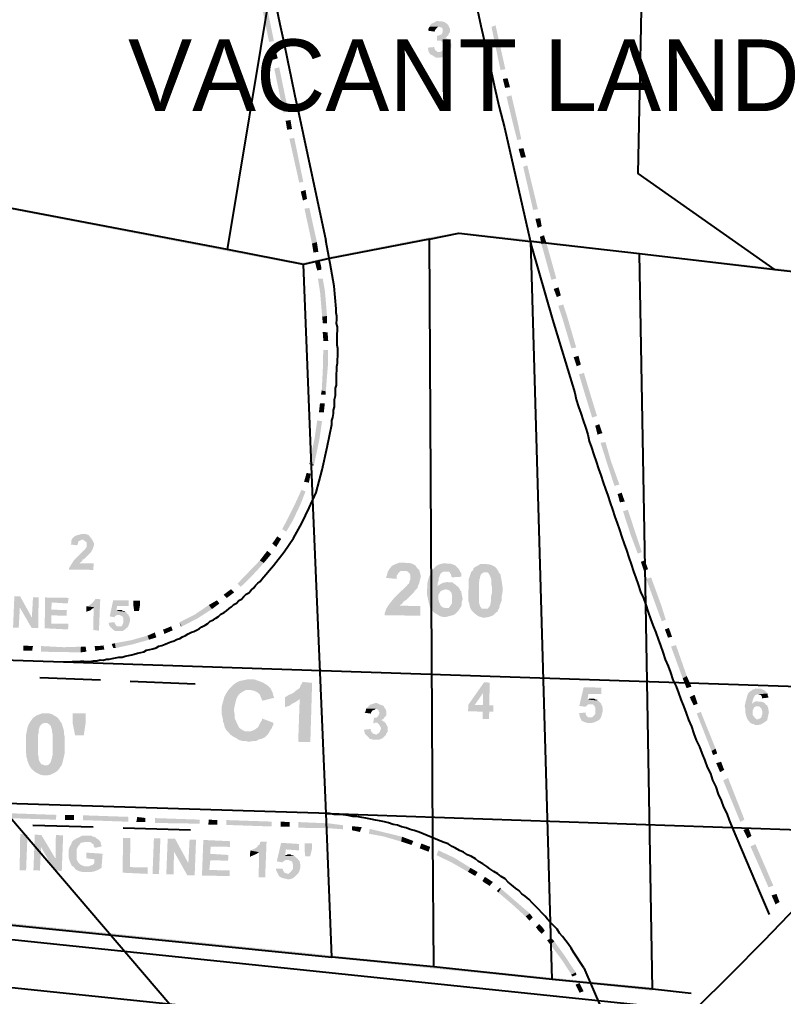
# Model space of a CAD drawing. Header units: metres. Extents: x 297 to 3998, y 336 to 1712.
# Drawn here: x 3577.2 to 3673, y 653.1 to 775.7 of the extents above; entities that cross this region are included whole.
import ezdxf

# ---------------------------------------------------------------- set-up
doc = ezdxf.new("R2010")
doc.units = ezdxf.units.M
doc.header["$MEASUREMENT"] = 0
doc.styles.get("Standard").update_dxf_attribs({"font": 'CENSCBK.TTF'})

msp = doc.modelspace()

# ---------------------------------------------------------------- hatches: boundary and pattern name
at = {"linetype": 'Continuous'}
for color, points in [(0, [(3607.358, 778.436), (3607.97, 778.527), (3608.489, 772.924)]), (0, [(3607.97, 778.527), (3608.489, 772.924), (3609.101, 773.015)]), (0, [(3629.895, 775.524), (3629.793, 775.526), (3629.488, 775.531), (3629.179, 775.333), (3628.872, 775.236), (3628.664, 774.934), (3628.662, 774.832), (3629.883, 774.813), (3630.186, 774.706), (3630.285, 774.501), (3630.281, 774.297), (3630.28, 774.196), (3630.173, 773.892), (3629.866, 773.795), (3629.763, 773.695), (3629.56, 773.699), (3629.55, 773.089), (3629.651, 773.087), (3629.753, 773.085), (3629.855, 773.084), (3631.077, 773.165), (3630.975, 773.167), (3630.775, 773.374), (3630.673, 773.375), (3630.572, 773.377), (3630.675, 773.477), (3630.778, 773.577), (3630.985, 773.777), (3631.092, 774.081), (3631.193, 774.079), (3631.195, 774.181), (3631.202, 774.588), (3631.003, 774.896), (3631.005, 774.998), (3630.905, 775.101), (3630.805, 775.204), (3630.503, 775.413), (3630.098, 775.521), (3629.996, 775.523)]), (0, [(3636.394, 774.808), (3636.905, 775.003), (3637.526, 769.398)]), (0, [(3636.905, 775.003), (3637.526, 769.398), (3638.138, 769.49)]), (0, [(3628.662, 774.832), (3628.559, 774.732), (3628.454, 774.531), (3628.451, 774.327), (3629.263, 774.212), (3629.264, 774.314), (3629.473, 774.616), (3629.679, 774.816), (3629.781, 774.814)]), (0, [(3631.077, 773.165), (3629.855, 773.084), (3630.058, 773.08), (3630.358, 772.77), (3630.453, 772.362), (3630.345, 771.957), (3630.138, 771.756), (3629.933, 771.658), (3629.831, 771.66), (3631.05, 771.538), (3631.154, 771.638), (3631.26, 771.942), (3631.369, 772.347), (3631.374, 772.652), (3631.175, 772.96), (3631.075, 773.064)]), (0, [(3608.674, 771.802), (3609.286, 771.893), (3608.961, 770.678)]), (0, [(3609.286, 771.893), (3608.961, 770.678), (3609.574, 770.871)]), (0, [(3629.231, 772.28), (3628.314, 772.193), (3628.416, 772.191), (3628.509, 771.681), (3628.708, 771.373), (3629.111, 771.163), (3629.413, 770.954), (3629.921, 770.946), (3630.33, 771.041), (3630.637, 771.138), (3631.049, 771.436), (3631.05, 771.538), (3629.831, 771.66), (3629.73, 771.661), (3629.628, 771.663), (3629.528, 771.766), (3629.428, 771.87), (3629.326, 771.871), (3629.328, 771.973), (3629.228, 772.077), (3629.229, 772.178)]), (0, [(3609.146, 769.556), (3609.759, 769.749), (3610.277, 764.044)]), (0, [(3609.759, 769.749), (3610.277, 764.044), (3610.89, 764.237)]), (0, [(3637.813, 768.274), (3638.425, 768.366), (3638.1, 767.15)]), (0, [(3638.425, 768.366), (3638.1, 767.15), (3638.712, 767.242)]), (0, [(3638.285, 766.028), (3638.898, 766.222), (3639.142, 762.454)]), (0, [(3638.898, 766.222), (3639.142, 762.454), (3639.754, 762.545)]), (0, [(3610.565, 763.022), (3611.177, 763.114), (3610.75, 761.9)]), (0, [(3611.177, 763.114), (3610.75, 761.9), (3611.362, 761.992)]), (0, [(3639.142, 762.454), (3639.754, 762.545), (3639.621, 760.615)]), (0, [(3639.754, 762.545), (3639.621, 760.615), (3640.131, 760.708)]), (0, [(3611.037, 760.776), (3611.649, 760.868), (3612.27, 755.263)]), (0, [(3611.649, 760.868), (3612.27, 755.263), (3612.78, 755.356)]), (0, [(3639.806, 759.493), (3640.418, 759.584), (3640.093, 758.369)]), (0, [(3640.418, 759.584), (3640.093, 758.369), (3640.705, 758.461)]), (0, [(3640.38, 757.245), (3640.891, 757.44), (3641.614, 751.833)]), (0, [(3640.891, 757.44), (3641.614, 751.833), (3642.226, 751.925)]), (0, [(3563.429, 754.636), (3563.424, 754.331), (3603.284, 746.966)]), (0, [(3563.424, 754.331), (3603.284, 746.966), (3603.279, 746.661)]), (0, [(3612.455, 754.141), (3613.068, 754.334), (3612.742, 753.017)]), (0, [(3613.068, 754.334), (3612.742, 753.017), (3613.253, 753.212)]), (0, [(3612.928, 751.997), (3613.54, 752.088), (3613.874, 747.607)]), (0, [(3613.54, 752.088), (3613.874, 747.607), (3614.488, 747.8)]), (0, [(3641.9, 750.71), (3642.512, 750.801), (3642.187, 749.586)]), (0, [(3642.512, 750.801), (3642.187, 749.586), (3642.699, 749.781)]), (0, [(3616.085, 745.943), (3616.08, 745.638), (3628.638, 748.383)]), (0, [(3616.08, 745.638), (3628.638, 748.383), (3628.734, 748.076)]), (0, [(3628.638, 748.383), (3628.734, 748.076), (3632.31, 749.035)]), (0, [(3628.734, 748.076), (3632.31, 749.035), (3632.307, 748.832)]), (0, [(3632.31, 749.035), (3632.307, 748.832), (3641.349, 748.074)]), (0, [(3632.307, 748.832), (3641.349, 748.074), (3641.344, 747.769)]), (30, [(3632.309, 748.933), (3640.127, 747.992), (3641.245, 747.974)]), (0, [(3641.349, 748.074), (3641.344, 747.769), (3654.954, 746.427)]), (0, [(3642.474, 748.462), (3642.986, 748.657), (3642.663, 747.544)]), (0, [(3642.986, 748.657), (3642.663, 747.544), (3643.276, 747.737)]), (0, [(3603.284, 746.966), (3603.279, 746.661), (3612.817, 745.182)]), (0, [(3614.488, 747.8), (3613.874, 747.607), (3614.671, 746.576)]), (0, [(3613.874, 747.607), (3614.671, 746.576), (3614.059, 746.485)]), (30, [(3640.127, 747.992), (3641.245, 747.974), (3641.345, 747.87)]), (0, [(3641.344, 747.769), (3654.954, 746.427), (3654.95, 746.224)]), (0, [(3642.663, 747.544), (3643.276, 747.737), (3643.912, 743.047)]), (0, [(3643.276, 747.737), (3643.912, 743.047), (3644.525, 743.241)]), (0, [(3603.279, 746.661), (3612.817, 745.182), (3612.71, 744.879)]), (0, [(3612.715, 745.184), (3612.812, 744.877), (3616.085, 745.943)]), (0, [(3612.812, 744.877), (3616.085, 745.943), (3616.08, 745.638)]), (0, [(3654.954, 746.427), (3654.95, 746.224), (3672.013, 744.521)]), (0, [(3654.95, 746.224), (3672.013, 744.521), (3671.907, 744.218)]), (0, [(3614.856, 745.454), (3614.244, 745.363), (3615.046, 744.637)]), (0, [(3614.244, 745.363), (3615.046, 744.637), (3614.434, 744.546)]), (0, [(3615.046, 744.637), (3614.434, 744.546), (3615.041, 744.332)]), (0, [(3614.434, 744.546), (3615.041, 744.332), (3614.531, 744.239)]), (0, [(3672.013, 744.521), (3671.907, 744.218), (3683.793, 743.21)]), (0, [(3615.226, 743.21), (3614.616, 743.22), (3615.505, 741.578)]), (0, [(3614.616, 743.22), (3615.505, 741.578), (3614.893, 741.486)]), (0, [(3671.907, 744.218), (3683.793, 743.21), (3683.788, 742.905)]), (0, [(3644.199, 741.923), (3644.812, 742.117), (3644.589, 740.9)]), (0, [(3644.812, 742.117), (3644.589, 740.9), (3645.101, 741.095)]), (0, [(3615.505, 741.578), (3614.893, 741.486), (3615.76, 738.522)]), (0, [(3614.893, 741.486), (3615.76, 738.522), (3615.148, 738.43)]), (0, [(3644.774, 739.778), (3645.387, 739.971), (3645.259, 738.345)]), (0, [(3645.387, 739.971), (3645.259, 738.345), (3645.873, 738.539)]), (0, [(3615.76, 738.522), (3615.148, 738.43), (3615.745, 737.607)]), (0, [(3615.148, 738.43), (3615.745, 737.607), (3615.237, 737.615)]), (0, [(3645.259, 738.345), (3645.873, 738.539), (3646.417, 734.461)]), (0, [(3645.873, 738.539), (3646.417, 734.461), (3647.028, 734.553)]), (0, [(3615.829, 736.486), (3615.219, 736.496), (3615.912, 735.366)]), (0, [(3615.219, 736.496), (3615.912, 735.366), (3615.302, 735.376)]), (0, [(3615.284, 734.257), (3615.861, 732.213), (3615.251, 732.223)]), (0, [(3615.894, 734.247), (3615.284, 734.257), (3615.861, 732.213)]), (0, [(3646.703, 733.337), (3647.317, 733.531), (3647.092, 732.212)]), (0, [(3647.317, 733.531), (3647.092, 732.212), (3647.604, 732.407)]), (0, [(3615.251, 732.223), (3615.606, 729.063), (3615.099, 729.173)]), (0, [(3615.861, 732.213), (3615.251, 732.223), (3615.606, 729.063)]), (0, [(3647.38, 731.19), (3647.994, 731.383), (3647.959, 729.247)]), (0, [(3647.994, 731.383), (3647.959, 729.247), (3648.573, 729.441)]), (0, [(3615.099, 729.173), (3615.599, 728.657), (3614.989, 728.667)]), (0, [(3615.606, 729.063), (3615.099, 729.173), (3615.599, 728.657)]), (0, [(3647.959, 729.247), (3648.573, 729.441), (3649.021, 725.771)]), (0, [(3648.573, 729.441), (3649.021, 725.771), (3649.635, 725.965)]), (0, [(3614.869, 727.55), (3615.359, 726.422), (3614.749, 726.432)]), (0, [(3615.479, 727.54), (3614.869, 727.55), (3615.359, 726.422)]), (0, [(3614.529, 725.419), (3614.794, 722.973), (3614.186, 723.085)]), (0, [(3615.138, 725.307), (3614.529, 725.419), (3614.794, 722.973)]), (0, [(3649.412, 724.748), (3649.923, 724.943), (3649.698, 723.624)]), (0, [(3649.923, 724.943), (3649.698, 723.624), (3650.312, 723.817)]), (0, [(3614.186, 723.085), (3614.133, 719.83), (3613.526, 720.043)]), (0, [(3614.794, 722.973), (3614.186, 723.085), (3614.133, 719.83)]), (0, [(3650.089, 722.6), (3650.701, 722.692), (3650.862, 720.146)]), (0, [(3650.701, 722.692), (3650.862, 720.146), (3651.374, 720.341)]), (0, [(3613.526, 720.043), (3614.029, 719.73), (3613.524, 719.942)]), (0, [(3614.133, 719.83), (3613.526, 720.043), (3614.029, 719.73)]), (0, [(3650.862, 720.146), (3651.374, 720.341), (3651.831, 717.18)]), (0, [(3651.374, 720.341), (3651.831, 717.18), (3652.445, 717.373)]), (0, [(3613.201, 718.828), (3613.486, 717.603), (3612.877, 717.714)]), (0, [(3613.708, 718.718), (3613.201, 718.828), (3613.486, 717.603)]), (0, [(3612.556, 716.702), (3612.424, 714.873), (3611.817, 715.087)]), (0, [(3613.061, 716.49), (3612.556, 716.702), (3612.424, 714.873)]), (0, [(3652.222, 716.156), (3652.733, 716.351), (3652.51, 715.134)]), (0, [(3652.733, 716.351), (3652.51, 715.134), (3653.122, 715.226)]), (0, [(3611.817, 715.087), (3611.475, 712.854), (3610.87, 713.169)]), (0, [(3612.424, 714.873), (3611.817, 715.087), (3611.475, 712.854)]), (0, [(3652.899, 714.009), (3653.512, 714.202), (3653.867, 711.043)]), (0, [(3653.512, 714.202), (3653.867, 711.043), (3654.481, 711.236)]), (0, [(3610.87, 713.169), (3610.639, 711.443), (3610.135, 711.757)]), (0, [(3611.475, 712.854), (3610.87, 713.169), (3610.639, 711.443)]), (0, [(3653.867, 711.043), (3654.481, 711.236), (3654.745, 708.689)]), (0, [(3654.481, 711.236), (3654.745, 708.689), (3655.256, 708.884)]), (0, [(3585.099, 711.148), (3584.998, 711.15), (3584.589, 711.055), (3584.282, 710.958), (3584.077, 710.86), (3583.767, 710.56), (3583.766, 710.458), (3585.088, 710.436), (3585.19, 710.435), (3585.29, 710.331), (3585.591, 710.123), (3585.585, 709.716), (3585.583, 709.614), (3585.581, 709.513), (3585.373, 709.211), (3585.166, 709.011), (3585.063, 708.911), (3584.96, 708.811), (3584.856, 708.711), (3584.443, 708.311), (3584.029, 707.91), (3583.716, 707.407), (3583.402, 706.903), (3583.401, 706.802), (3583.399, 706.7), (3586.45, 706.65), (3586.464, 707.464), (3584.735, 707.492), (3584.838, 707.592), (3584.941, 707.692), (3585.045, 707.792), (3585.046, 707.894), (3585.15, 707.994), (3585.251, 707.992), (3585.458, 708.192), (3585.561, 708.292), (3585.665, 708.392), (3585.975, 708.692), (3586.287, 709.094), (3586.288, 709.196), (3586.392, 709.296), (3586.393, 709.398), (3586.5, 709.701), (3586.505, 710.006), (3586.308, 710.416), (3586.01, 710.828), (3585.81, 711.035), (3585.506, 711.142), (3585.303, 711.145), (3585.201, 711.147)]), (0, [(3583.766, 710.458), (3583.662, 710.358), (3583.661, 710.256), (3583.657, 710.053), (3583.656, 709.951), (3583.552, 709.851), (3584.364, 709.736), (3584.468, 709.836), (3584.576, 710.241), (3584.986, 710.438), (3585.088, 710.436)]), (0, [(3609.51, 710.852), (3609.387, 709.531), (3608.885, 709.946)]), (0, [(3610.013, 710.538), (3609.51, 710.852), (3609.387, 709.531)]), (0, [(3608.26, 709.041), (3607.828, 707.522), (3607.324, 707.835)]), (0, [(3608.761, 708.626), (3608.26, 709.041), (3607.828, 707.522)]), (0, [(3607.324, 707.835), (3606.274, 705.818), (3605.876, 706.333)]), (0, [(3607.828, 707.522), (3607.324, 707.835), (3606.274, 705.818)]), (0, [(3625.428, 707.54), (3625.326, 707.541), (3624.817, 707.55), (3624.305, 707.355), (3623.895, 707.158), (3623.584, 706.756), (3623.479, 706.554), (3625.411, 706.523), (3625.513, 706.521), (3625.716, 706.518), (3625.918, 706.413), (3626.018, 706.309), (3626.118, 706.206), (3626.216, 706.001), (3626.215, 705.899), (3626.21, 705.594), (3626.206, 705.391), (3626.101, 705.189), (3626.1, 705.087), (3625.995, 704.885), (3625.893, 704.887), (3625.891, 704.785), (3625.478, 704.385), (3625.064, 703.985), (3624.651, 703.585), (3624.237, 703.185), (3623.822, 702.683), (3623.511, 702.281), (3623.197, 701.778), (3623.09, 701.474), (3622.984, 701.171), (3622.98, 700.967), (3627.455, 700.894), (3627.475, 702.115), (3624.933, 702.156), (3624.934, 702.258), (3625.139, 702.356), (3625.348, 702.658), (3625.656, 702.856), (3625.966, 703.157), (3626.276, 703.457), (3626.587, 703.757), (3626.795, 704.059), (3627.105, 704.359), (3627.213, 704.764), (3627.317, 704.864), (3627.318, 704.966), (3627.427, 705.371), (3627.537, 705.878), (3627.44, 706.184), (3627.345, 706.593), (3627.045, 706.903), (3626.846, 707.211), (3626.443, 707.421), (3626.038, 707.53), (3625.834, 707.533), (3625.631, 707.536)]), (0, [(3655.135, 707.665), (3655.647, 707.86), (3655.523, 706.54)]), (0, [(3655.647, 707.86), (3655.523, 706.54), (3656.035, 706.735)]), (0, [(3605.876, 706.333), (3604.93, 704.517), (3604.53, 704.931)]), (0, [(3606.274, 705.818), (3605.876, 706.333), (3604.93, 704.517)]), (0, [(3623.479, 706.554), (3623.375, 706.454), (3623.372, 706.251), (3623.267, 706.049), (3623.265, 705.947), (3623.158, 705.644), (3624.479, 705.521), (3624.482, 705.724), (3624.486, 705.927), (3624.589, 706.027), (3624.694, 706.229), (3624.797, 706.329), (3624.901, 706.429), (3625.004, 706.529), (3625.207, 706.526), (3625.411, 706.523)]), (0, [(3630.818, 707.452), (3630.309, 707.46), (3629.901, 707.365), (3629.491, 707.168), (3629.181, 706.868), (3628.972, 706.566), (3628.762, 706.163), (3628.552, 705.759), (3628.444, 705.354), (3628.335, 704.949), (3628.327, 704.44), (3628.319, 703.932), (3628.312, 703.525), (3628.407, 703.117), (3628.501, 702.606), (3628.597, 702.3), (3628.692, 701.891), (3628.792, 701.788), (3630.625, 701.86), (3630.22, 701.968), (3630.02, 702.175), (3629.823, 702.585), (3629.728, 702.993), (3629.736, 703.502), (3629.946, 703.905), (3630.254, 704.104), (3630.663, 704.199), (3632.394, 704.272), (3632.294, 704.376), (3632.195, 704.581), (3629.653, 704.622), (3629.654, 704.724), (3629.659, 705.029), (3629.766, 705.333), (3629.771, 705.638), (3629.876, 705.839), (3629.983, 706.143), (3630.189, 706.343), (3630.394, 706.441), (3630.699, 706.436), (3632.43, 706.51), (3632.332, 706.715), (3632.132, 706.922), (3631.831, 707.232), (3631.528, 707.338), (3631.225, 707.445), (3631.021, 707.448)]), (0, [(3632.43, 706.51), (3630.699, 706.436), (3630.903, 706.433), (3631.005, 706.431), (3631.206, 706.326), (3631.205, 706.225), (3631.305, 706.121), (3631.4, 705.713), (3632.622, 705.795), (3632.625, 705.998), (3632.629, 706.201), (3632.528, 706.305)]), (0, [(3635.598, 707.374), (3635.394, 707.377), (3634.988, 707.384), (3634.679, 707.185), (3634.474, 707.087), (3634.166, 706.888), (3634.059, 706.585), (3633.852, 706.385), (3633.746, 706.081), (3633.639, 705.778), (3633.532, 705.475), (3633.526, 705.068), (3633.521, 704.763), (3633.516, 704.458), (3633.509, 704.051), (3633.504, 703.746), (3633.499, 703.44), (3633.494, 703.135), (3633.491, 702.932), (3633.487, 702.729), (3633.586, 702.523), (3633.679, 702.013), (3633.876, 701.603), (3634.276, 701.19), (3634.678, 700.878), (3634.88, 700.773), (3634.981, 700.771), (3635.285, 700.665), (3635.59, 700.66), (3636.1, 700.753), (3636.612, 700.948), (3636.819, 701.148), (3637.025, 701.348), (3637.127, 701.347), (3637.234, 701.65), (3635.507, 701.78), (3635.201, 701.785), (3635.001, 701.992), (3634.905, 702.298), (3634.808, 702.605), (3634.813, 702.91), (3634.819, 703.317), (3634.824, 703.622), (3634.828, 703.826), (3634.839, 704.538), (3634.848, 705.046), (3634.854, 705.453), (3634.958, 705.553), (3634.961, 705.756), (3635.068, 706.06), (3635.274, 706.26), (3635.48, 706.358), (3635.581, 706.357), (3637.31, 706.328), (3637.312, 706.43), (3637.013, 706.842), (3636.813, 707.049), (3636.41, 707.259), (3636.005, 707.367), (3635.801, 707.37)]), (0, [(3637.31, 706.328), (3635.581, 706.357), (3635.683, 706.355), (3635.886, 706.352), (3636.086, 706.145), (3636.185, 705.94), (3636.283, 705.735), (3636.38, 705.428), (3636.375, 705.123), (3636.37, 704.818), (3636.467, 704.511), (3636.463, 704.308), (3636.455, 703.799), (3636.345, 703.292), (3636.337, 702.784), (3636.225, 702.175), (3635.913, 701.773), (3635.71, 701.777), (3635.507, 701.78), (3637.234, 701.65), (3637.337, 701.75), (3637.447, 702.257), (3637.659, 702.762), (3637.667, 703.271), (3637.779, 703.879), (3637.789, 704.489), (3637.697, 705.101), (3637.604, 705.612), (3637.51, 706.122), (3637.41, 706.225)]), (0, [(3630.881, 705.111), (3630.78, 705.113), (3630.269, 705.019), (3629.756, 704.722), (3629.653, 704.622), (3632.195, 704.581), (3632.093, 704.582), (3631.893, 704.789), (3631.692, 704.894), (3631.492, 705.101), (3631.186, 705.106), (3630.983, 705.109)]), (0, [(3655.812, 705.518), (3656.425, 705.711), (3657.078, 702.038)]), (0, [(3656.425, 705.711), (3657.078, 702.038), (3657.691, 702.232)]), (0, [(3603.705, 704.232), (3603.178, 703.122), (3602.778, 703.535)]), (0, [(3604.105, 703.819), (3603.705, 704.232), (3603.178, 703.122)]), (0, [(3632.394, 704.272), (3630.663, 704.199), (3630.765, 704.197), (3631.068, 704.091), (3631.368, 703.78), (3631.463, 703.372), (3631.457, 702.965), (3631.448, 702.457), (3631.24, 702.155), (3631.032, 701.853), (3630.625, 701.86), (3628.792, 701.788), (3628.892, 701.685), (3629.191, 701.273), (3629.594, 701.063), (3629.896, 700.854), (3630.301, 700.746), (3630.708, 700.739), (3631.015, 700.836), (3631.423, 700.931), (3631.73, 701.028), (3632.04, 701.328), (3632.247, 701.528), (3632.455, 701.83), (3632.665, 702.233), (3632.672, 702.64), (3632.78, 703.045), (3632.685, 703.454), (3632.592, 703.964), (3632.492, 704.067)]), (0, [(3577.24, 703.342), (3576.529, 703.353), (3576.362, 699.388), (3577.074, 699.377), (3577.217, 701.918)]), (0, [(3577.24, 703.342), (3577.217, 701.918), (3578.701, 699.35), (3578.723, 700.672)]), (0, [(3579.578, 703.202), (3578.866, 703.213), (3578.723, 700.672), (3578.701, 699.35), (3579.515, 699.337)]), (0, [(3583.341, 703.14), (3580.392, 703.188), (3580.329, 699.324), (3583.276, 699.174), (3583.288, 699.886), (3581.152, 699.921), (3581.169, 700.938), (3583.101, 700.906), (3583.113, 701.618), (3581.18, 701.65), (3581.195, 702.565), (3583.228, 702.43)]), (0, [(3587.306, 702.974), (3586.696, 702.984), (3586.384, 702.582), (3586.28, 702.482), (3586.177, 702.382), (3585.765, 702.083), (3585.664, 702.085), (3585.562, 702.087), (3586.476, 701.97), (3586.429, 699.122), (3587.139, 699.009)]), (0, [(3590.864, 702.814), (3588.931, 702.846), (3588.491, 700.818), (3589.1, 700.706), (3589.102, 700.808), (3589.41, 701.007), (3589.613, 701.003), (3590.836, 701.085), (3590.734, 701.087), (3590.634, 701.19), (3590.535, 701.395), (3590.434, 701.397), (3589.317, 701.517), (3589.428, 702.125), (3590.852, 702.102)]), (0, [(3591.554, 701.48), (3591.464, 702.194), (3591.474, 702.804), (3592.288, 702.791), (3592.278, 702.181), (3592.164, 701.47)]), (0, [(3601.953, 702.836), (3601.324, 701.728), (3600.926, 702.243)]), (0, [(3602.251, 702.425), (3601.953, 702.836), (3601.324, 701.728)]), (0, [(3585.562, 702.087), (3585.55, 701.375), (3585.755, 701.473), (3586.062, 701.57), (3586.269, 701.77), (3586.474, 701.868), (3586.476, 701.97)]), (0, [(3589.827, 701.61), (3589.725, 701.612), (3589.623, 701.614), (3589.522, 701.615), (3589.418, 701.515), (3589.317, 701.517), (3590.434, 701.397), (3590.334, 701.5), (3590.232, 701.502), (3590.13, 701.504), (3590.03, 701.607), (3589.928, 701.609)]), (0, [(3600.926, 702.243), (3599.474, 700.537), (3599.177, 701.051)]), (0, [(3601.324, 701.728), (3600.926, 702.243), (3599.474, 700.537)]), (0, [(3657.078, 702.038), (3657.691, 702.232), (3657.76, 700.196)]), (0, [(3657.691, 702.232), (3657.76, 700.196), (3658.271, 700.391)]), (0, [(3590.836, 701.085), (3589.613, 701.003), (3589.715, 701.002), (3589.917, 700.897), (3590.119, 700.792), (3590.217, 700.587), (3590.212, 700.281), (3590.209, 700.078), (3590.102, 699.775), (3589.997, 699.573), (3589.692, 699.578), (3589.59, 699.579), (3590.707, 699.459), (3590.811, 699.56), (3590.917, 699.863), (3591.024, 700.166), (3591.031, 700.573), (3590.934, 700.88), (3590.834, 700.983)]), (0, [(3599.177, 701.051), (3597.525, 699.552), (3597.228, 700.065)]), (0, [(3599.474, 700.537), (3599.177, 701.051), (3597.525, 699.552)]), (0, [(3589.09, 700.096), (3588.376, 700.006), (3588.375, 699.904), (3588.471, 699.598), (3588.672, 699.391), (3588.872, 699.184), (3589.173, 698.976), (3589.275, 698.974), (3589.377, 698.973), (3589.682, 698.968), (3590.089, 698.961), (3590.397, 699.159), (3590.604, 699.359), (3590.706, 699.358), (3590.707, 699.459), (3589.59, 699.579), (3589.488, 699.581), (3589.387, 699.583), (3589.287, 699.686), (3589.187, 699.789), (3589.188, 699.891), (3589.088, 699.995)]), (0, [(3595.281, 699.181), (3595.372, 698.569), (3595.179, 699.183)]), (0, [(3596.203, 699.573), (3595.476, 698.67), (3595.281, 699.181)]), (0, [(3595.476, 698.67), (3595.281, 699.181), (3595.372, 698.569)]), (0, [(3596.398, 699.061), (3596.203, 699.573), (3595.476, 698.67)]), (0, [(3597.525, 699.552), (3597.228, 700.065), (3597.423, 699.553)]), (0, [(3658.15, 699.172), (3658.662, 699.367), (3658.54, 698.149)]), (0, [(3658.662, 699.367), (3658.54, 698.149), (3659.05, 698.242)]), (0, [(3591.189, 697.824), (3589.24, 696.838), (3589.148, 697.45)]), (0, [(3591.384, 697.312), (3591.189, 697.824), (3589.24, 696.838)]), (0, [(3593.233, 698.401), (3591.384, 697.312), (3591.189, 697.824)]), (0, [(3593.428, 697.889), (3593.233, 698.401), (3591.384, 697.312)]), (0, [(3594.155, 698.793), (3593.428, 697.889), (3593.233, 698.401)]), (0, [(3594.349, 698.179), (3594.155, 698.793), (3593.428, 697.889)]), (0, [(3578.868, 697.109), (3577.638, 696.519), (3577.648, 697.129)]), (0, [(3578.756, 696.501), (3578.868, 697.109), (3577.638, 696.519)]), (0, [(3582.731, 696.945), (3579.874, 696.381), (3579.885, 697.093)]), (0, [(3582.721, 696.334), (3582.731, 696.945), (3579.874, 696.381)]), (0, [(3584.857, 696.3), (3584.869, 697.012), (3582.721, 696.334)]), (0, [(3584.869, 697.012), (3582.721, 696.334), (3582.731, 696.945)]), (0, [(3585.479, 697.002), (3584.857, 696.3), (3584.869, 697.012)]), (0, [(3585.571, 696.39), (3585.479, 697.002), (3584.857, 696.3)]), (0, [(3587.006, 697.078), (3586.691, 696.473), (3586.599, 697.085)]), (0, [(3587.099, 696.568), (3587.006, 697.078), (3586.691, 696.473)]), (0, [(3587.72, 697.168), (3587.099, 696.568), (3587.006, 697.078)]), (0, [(3587.813, 696.658), (3587.72, 697.168), (3587.099, 696.568)]), (0, [(3589.148, 697.45), (3588.935, 696.843), (3588.74, 697.355)]), (0, [(3589.24, 696.838), (3589.148, 697.45), (3588.935, 696.843)]), (0, [(3658.929, 697.023), (3659.542, 697.217), (3660.389, 693.032)]), (0, [(3659.542, 697.217), (3660.389, 693.032), (3660.903, 693.329)]), (0, [(3606.267, 692.898), (3605.758, 692.906), (3605.35, 692.811), (3604.839, 692.718), (3604.429, 692.521), (3604.121, 692.323), (3603.811, 692.023), (3603.501, 691.723), (3603.292, 691.421), (3603.084, 691.119), (3602.874, 690.715), (3602.766, 690.31), (3602.657, 689.905), (3602.549, 689.5), (3602.542, 689.093), (3602.534, 688.585), (3602.629, 688.176), (3602.724, 687.768), (3602.721, 687.564), (3602.819, 687.359), (3602.914, 686.951), (3603.111, 686.541), (3603.411, 686.231), (3603.711, 685.92), (3604.013, 685.712), (3604.416, 685.502), (3604.718, 685.294), (3605.123, 685.185), (3605.53, 685.179), (3605.935, 685.07), (3606.446, 685.164), (3606.852, 685.157), (3607.161, 685.356), (3607.569, 685.451), (3607.979, 685.647), (3608.289, 685.947), (3608.498, 686.249), (3605.855, 686.394), (3605.448, 686.401), (3605.045, 686.611), (3604.743, 686.819), (3604.546, 687.229), (3604.35, 687.639), (3604.153, 688.05), (3604.161, 688.558), (3604.068, 689.068), (3604.178, 689.575), (3604.288, 690.082), (3604.396, 690.487), (3604.606, 690.891), (3604.916, 691.191), (3605.225, 691.389), (3605.635, 691.586), (3606.042, 691.579), (3608.788, 691.535), (3608.689, 691.74), (3608.289, 692.153), (3607.786, 692.466), (3607.28, 692.678), (3606.673, 692.892), (3606.47, 692.895)]), (0, [(3660.389, 693.032), (3660.903, 693.329), (3660.878, 691.803)]), (0, [(3660.903, 693.329), (3660.878, 691.803), (3661.492, 691.997)]), (0, [(3613.889, 692.469), (3612.671, 692.59), (3612.669, 692.488), (3612.461, 692.187), (3612.354, 691.883), (3612.147, 691.683), (3611.839, 691.485), (3611.632, 691.285), (3611.324, 691.086), (3611.017, 690.989), (3610.708, 690.791), (3610.503, 690.693), (3612.331, 690.459), (3612.141, 685.071), (3613.666, 685.046)]), (0, [(3636.169, 692.512), (3635.457, 692.523), (3633.478, 689.707), (3633.465, 688.894), (3635.296, 688.864), (3635.281, 687.948), (3636.094, 687.935), (3636.109, 688.85), (3636.618, 688.842), (3636.631, 689.656), (3634.292, 689.694), (3635.334, 691.203)]), (0, [(3636.169, 692.512), (3635.334, 691.203), (3635.309, 689.677), (3634.292, 689.694), (3636.123, 689.664)]), (0, [(3650.197, 691.876), (3647.96, 691.912), (3647.413, 689.581), (3648.124, 689.468), (3648.329, 689.566), (3648.432, 689.667), (3648.535, 689.767), (3648.739, 689.763), (3648.84, 689.762), (3650.164, 689.842), (3650.064, 689.945), (3649.964, 690.048), (3649.864, 690.152), (3649.662, 690.257), (3648.444, 690.378), (3648.557, 691.089), (3650.184, 691.062)]), (0, [(3669.931, 691.757), (3669.728, 691.76), (3669.626, 691.762), (3669.524, 691.764), (3669.421, 691.664), (3669.218, 691.667), (3669.114, 691.567), (3669.011, 691.467), (3668.909, 691.469), (3668.806, 691.369), (3668.702, 691.268), (3668.599, 691.168), (3668.492, 690.865), (3668.384, 690.46), (3668.276, 690.055), (3668.166, 689.548), (3668.261, 689.139), (3668.254, 688.733), (3668.349, 688.324), (3668.446, 688.017), (3668.546, 687.914), (3669.766, 687.894), (3669.665, 687.896), (3669.565, 687.999), (3669.463, 688.001), (3669.365, 688.206), (3669.265, 688.309), (3669.165, 688.412), (3669.166, 688.514), (3669.171, 688.819), (3669.174, 689.023), (3669.279, 689.224), (3669.385, 689.426), (3669.59, 689.525), (3669.793, 689.521), (3671.015, 689.603), (3670.915, 689.706), (3670.813, 689.708), (3669.086, 689.838), (3669.088, 689.94), (3669.196, 690.345), (3669.303, 690.648), (3669.511, 690.95), (3669.818, 691.047), (3671.04, 691.129), (3670.94, 691.232), (3670.64, 691.542), (3670.336, 691.649), (3670.135, 691.754), (3670.033, 691.755)]), (0, [(3608.788, 691.535), (3606.042, 691.579), (3606.143, 691.578), (3606.65, 691.468), (3607.054, 691.258), (3607.354, 690.948), (3607.549, 690.436), (3607.647, 690.231), (3609.179, 690.613), (3609.079, 690.716), (3608.983, 691.023), (3608.984, 691.124), (3608.886, 691.329)]), (0, [(3610.503, 690.693), (3610.482, 689.371), (3610.585, 689.471), (3610.994, 689.566), (3611.405, 689.864), (3611.815, 690.061), (3612.227, 690.359), (3612.331, 690.459)]), (0, [(3649.055, 690.47), (3648.954, 690.472), (3648.75, 690.475), (3648.649, 690.477), (3648.545, 690.377), (3648.444, 690.378), (3649.662, 690.257), (3649.664, 690.359), (3649.461, 690.362), (3649.361, 690.465), (3649.259, 690.467), (3649.157, 690.469)]), (0, [(3661.267, 690.678), (3661.882, 690.973), (3661.758, 689.652)]), (0, [(3661.882, 690.973), (3661.758, 689.652), (3662.27, 689.848)]), (0, [(3671.04, 691.129), (3669.818, 691.047), (3669.92, 691.045), (3670.223, 690.938), (3670.321, 690.733), (3670.318, 690.53), (3671.133, 690.618), (3671.135, 690.72), (3671.037, 690.925), (3671.038, 691.027)]), (0, [(3620.665, 689.232), (3620.663, 689.131), (3620.556, 688.827), (3620.453, 688.727), (3621.265, 688.612), (3621.267, 688.714), (3621.475, 689.016), (3621.782, 689.112), (3621.885, 689.213)]), (0, [(3621.897, 689.924), (3621.795, 689.926), (3621.488, 689.829), (3621.182, 689.733), (3620.975, 689.533), (3620.768, 689.333), (3620.665, 689.232), (3621.885, 689.213), (3622.189, 689.106), (3622.285, 688.799), (3622.385, 688.696), (3622.282, 688.596), (3622.175, 688.292), (3621.969, 688.092), (3621.765, 688.095), (3621.663, 688.097), (3621.55, 687.387), (3621.652, 687.385), (3621.755, 687.485), (3621.959, 687.482), (3623.077, 687.464), (3622.977, 687.567), (3622.776, 687.672), (3622.676, 687.775), (3622.574, 687.777), (3622.677, 687.877), (3622.779, 687.875), (3622.987, 688.177), (3623.194, 688.377), (3623.196, 688.479), (3623.197, 688.581), (3623.202, 688.886), (3623.106, 689.193), (3623.006, 689.296), (3622.907, 689.501), (3622.807, 689.604), (3622.504, 689.711), (3622.2, 689.818), (3622.1, 689.921)]), (0, [(3650.164, 689.842), (3648.84, 689.762), (3649.044, 689.758), (3649.146, 689.757), (3649.246, 689.653), (3649.346, 689.55), (3649.344, 689.448), (3649.444, 689.345), (3649.441, 689.141), (3649.436, 688.836), (3649.432, 688.633), (3649.327, 688.431), (3649.224, 688.331), (3649.017, 688.131), (3648.916, 688.133), (3648.814, 688.134), (3650.033, 688.013), (3650.136, 688.113), (3650.244, 688.518), (3650.353, 688.923), (3650.358, 689.228), (3650.263, 689.637), (3650.163, 689.74)]), (0, [(3671.015, 689.603), (3669.793, 689.521), (3669.895, 689.52), (3669.996, 689.518), (3670.196, 689.311), (3670.297, 689.208), (3670.392, 688.799), (3670.387, 688.494), (3670.283, 688.394), (3670.282, 688.293), (3670.28, 688.191), (3670.177, 688.091), (3670.073, 687.991), (3669.971, 687.992), (3669.868, 687.892), (3669.766, 687.894), (3668.546, 687.914), (3668.544, 687.812), (3668.644, 687.709), (3668.944, 687.399), (3669.248, 687.292), (3669.35, 687.29), (3669.45, 687.187), (3669.857, 687.18), (3670.265, 687.275), (3670.368, 687.376), (3670.47, 687.374), (3670.573, 687.474), (3670.985, 687.772), (3671.095, 688.279), (3671.205, 688.786), (3671.112, 689.296), (3671.113, 689.398), (3671.013, 689.501)]), (0, [(3669.905, 690.13), (3669.498, 690.136), (3669.189, 689.938), (3669.086, 689.838), (3670.813, 689.708), (3670.815, 689.81), (3670.513, 690.018), (3670.108, 690.126), (3670.006, 690.128)]), (0, [(3580.44, 688.655), (3580.295, 688.655), (3580.004, 688.655), (3579.858, 688.582), (3579.64, 688.51), (3579.276, 688.364), (3578.986, 688.146), (3578.767, 687.928), (3578.549, 687.637), (3578.331, 687.273), (3578.186, 686.91), (3578.113, 686.546), (3578.04, 686.183), (3577.967, 685.746), (3577.967, 685.31), (3577.967, 684.946), (3577.967, 684.51), (3577.967, 684.146), (3577.967, 683.783), (3578.04, 683.419), (3578.04, 683.201), (3578.113, 682.983), (3578.186, 682.619), (3578.331, 682.256), (3578.477, 681.965), (3578.695, 681.674), (3578.913, 681.456), (3579.204, 681.237), (3579.495, 681.092), (3579.786, 680.947), (3580.149, 680.874), (3580.44, 680.874), (3580.731, 680.874), (3581.095, 680.947), (3581.385, 681.092), (3581.676, 681.237), (3581.967, 681.456), (3582.185, 681.746), (3582.258, 681.892), (3582.404, 682.037), (3580.44, 682.11), (3580.295, 682.11), (3580.149, 682.183), (3579.931, 682.256), (3579.858, 682.328), (3579.64, 682.692), (3579.567, 682.91), (3579.567, 683.055), (3579.567, 683.201), (3579.495, 683.419), (3579.495, 683.71), (3579.495, 683.928), (3579.495, 684.219), (3579.495, 685.092), (3579.495, 685.383), (3579.495, 685.673), (3579.495, 685.964), (3579.567, 686.183), (3579.567, 686.401), (3579.567, 686.546), (3579.64, 686.764), (3579.713, 686.982), (3579.858, 687.201), (3580.004, 687.346), (3580.222, 687.419), (3580.44, 687.419), (3582.404, 687.492), (3582.331, 687.564), (3582.185, 687.782), (3582.04, 688.001), (3581.894, 688.146), (3581.676, 688.291), (3581.531, 688.364), (3581.313, 688.51), (3581.095, 688.582), (3580.876, 688.655), (3580.658, 688.655)]), (0, [(3584.149, 685.892), (3583.858, 687.346), (3583.858, 688.655), (3585.458, 688.655), (3585.458, 687.346), (3585.24, 685.892)]), (0, [(3607.611, 687.993), (3607.607, 687.79), (3607.399, 687.488), (3607.294, 687.286), (3607.084, 686.883), (3606.672, 686.584), (3606.467, 686.486), (3606.16, 686.389), (3605.855, 686.394), (3608.498, 686.249), (3608.603, 686.451), (3608.708, 686.653), (3608.811, 686.753), (3608.918, 687.056), (3609.021, 687.156), (3609.026, 687.461)]), (0, [(3648.214, 688.755), (3647.398, 688.666), (3647.397, 688.564), (3647.492, 688.156), (3647.689, 687.746), (3648.092, 687.536), (3648.497, 687.427), (3648.904, 687.421), (3649.312, 687.516), (3649.723, 687.713), (3650.031, 687.911), (3650.033, 688.013), (3648.814, 688.134), (3648.712, 688.136), (3648.61, 688.138), (3648.509, 688.139), (3648.409, 688.243), (3648.309, 688.346), (3648.21, 688.551)]), (0, [(3662.149, 688.629), (3662.66, 688.824), (3664.005, 683.919)]), (0, [(3662.66, 688.824), (3664.005, 683.919), (3664.518, 684.216)]), (0, [(3582.404, 687.492), (3580.44, 687.419), (3580.513, 687.419), (3580.658, 687.419), (3580.876, 687.273), (3580.949, 687.201), (3581.095, 687.055), (3581.167, 686.837), (3581.24, 686.619), (3581.24, 686.473), (3581.24, 686.401), (3581.313, 686.11), (3581.313, 685.819), (3581.313, 685.601), (3581.313, 685.31), (3581.313, 684.437), (3581.313, 684.146), (3581.313, 683.928), (3581.313, 683.637), (3581.313, 683.346), (3581.24, 683.128), (3581.24, 682.983), (3581.167, 682.91), (3581.167, 682.765), (3581.095, 682.546), (3581.022, 682.401), (3580.876, 682.256), (3580.804, 682.183), (3580.585, 682.11), (3580.44, 682.11), (3582.404, 682.037), (3582.476, 682.183), (3582.549, 682.401), (3582.622, 682.692), (3582.694, 682.983), (3582.767, 683.274), (3582.84, 683.637), (3582.84, 683.928), (3582.84, 684.292), (3582.84, 684.655), (3582.84, 685.019), (3582.84, 685.383), (3582.84, 685.673), (3582.767, 686.037), (3582.767, 686.328), (3582.694, 686.619), (3582.622, 686.91), (3582.549, 687.128), (3582.476, 687.346)]), (0, [(3623.077, 687.464), (3621.959, 687.482), (3622.06, 687.48), (3622.36, 687.17), (3622.557, 686.76), (3622.346, 686.255), (3622.242, 686.155), (3622.037, 686.056), (3621.934, 685.956), (3623.154, 685.936), (3623.156, 686.038), (3623.364, 686.34), (3623.369, 686.645), (3623.374, 686.95), (3623.176, 687.259), (3623.177, 687.36)]), (0, [(3621.233, 686.68), (3620.418, 686.592), (3620.416, 686.49), (3620.512, 686.081), (3620.812, 685.771), (3621.112, 685.461), (3621.517, 685.353), (3621.924, 685.346), (3622.331, 685.34), (3622.741, 685.536), (3623.051, 685.836), (3623.154, 685.936), (3621.934, 685.956), (3621.732, 686.061), (3621.63, 686.063), (3621.429, 686.168), (3621.43, 686.27), (3621.328, 686.271), (3621.33, 686.373), (3621.232, 686.578)]), (0, [(3664.005, 683.919), (3664.518, 684.216), (3664.2, 683.407)]), (0, [(3664.518, 684.216), (3664.2, 683.407), (3664.712, 683.602)]), (0, [(3664.59, 682.383), (3665.203, 682.577), (3665.08, 681.256)]), (0, [(3665.203, 682.577), (3665.08, 681.256), (3665.594, 681.553)]), (0, [(3665.47, 680.233), (3666.086, 680.528), (3667.623, 675.009)]), (0, [(3666.086, 680.528), (3667.623, 675.009), (3668.137, 675.306)]), (0, [(3576.185, 676.095), (3576.175, 675.485), (3581.777, 675.902)]), (0, [(3576.175, 675.485), (3581.777, 675.902), (3581.767, 675.292)]), (0, [(3582.896, 675.884), (3582.886, 675.274), (3584.015, 675.866)]), (0, [(3582.886, 675.274), (3584.015, 675.866), (3584.005, 675.255)]), (0, [(3585.134, 675.847), (3585.124, 675.237), (3590.827, 675.653)]), (0, [(3585.124, 675.237), (3590.827, 675.653), (3590.817, 675.042)]), (0, [(3591.946, 675.634), (3591.834, 675.026), (3592.961, 675.516)]), (0, [(3591.834, 675.026), (3592.961, 675.516), (3592.953, 675.008)]), (0, [(3594.182, 675.496), (3594.172, 674.886), (3599.774, 675.303)]), (0, [(3594.172, 674.886), (3599.774, 675.303), (3599.766, 674.795)]), (0, [(3600.893, 675.285), (3600.883, 674.675), (3602.011, 675.267)]), (0, [(3600.883, 674.675), (3602.011, 675.267), (3602.001, 674.656)]), (0, [(3603.13, 675.248), (3603.12, 674.638), (3608.824, 675.054)]), (0, [(3603.12, 674.638), (3608.824, 675.054), (3608.814, 674.443)]), (0, [(3609.942, 675.035), (3609.933, 674.425), (3611.061, 675.017)]), (0, [(3609.933, 674.425), (3611.061, 675.017), (3611.051, 674.407)]), (0, [(3612.18, 674.999), (3612.168, 674.287), (3615.941, 674.836)]), (0, [(3612.168, 674.287), (3615.941, 674.836), (3615.931, 674.225)]), (0, [(3615.941, 674.836), (3615.931, 674.225), (3617.769, 674.602)]), (0, [(3615.931, 674.225), (3617.769, 674.602), (3617.76, 674.094)]), (0, [(3618.886, 674.482), (3618.877, 673.974), (3620.105, 674.361)]), (0, [(3577.188, 668.958), (3577.263, 673.534), (3578.176, 673.418), (3578.001, 668.944)]), (0, [(3579.905, 673.389), (3579.092, 673.403), (3578.917, 668.929), (3579.73, 668.916), (3579.88, 671.864)]), (0, [(3579.905, 673.389), (3579.88, 671.864), (3581.561, 668.886), (3581.688, 670.41)]), (0, [(3582.651, 673.345), (3581.736, 673.359), (3581.688, 670.41), (3581.561, 668.886), (3582.476, 668.871)]), (0, [(3585.601, 673.296), (3585.499, 673.298), (3585.092, 673.305), (3584.682, 673.108), (3584.272, 672.911), (3583.963, 672.713), (3583.86, 672.613), (3585.587, 672.483), (3585.689, 672.481), (3585.892, 672.478), (3585.994, 672.476), (3586.096, 672.474), (3586.196, 672.371), (3586.296, 672.268), (3586.398, 672.266), (3586.498, 672.163), (3586.494, 671.959), (3586.594, 671.856), (3586.593, 671.754), (3587.511, 671.943), (3587.413, 672.148), (3587.318, 672.556), (3587.018, 672.866), (3586.916, 672.868), (3586.816, 672.971), (3586.716, 673.075), (3586.614, 673.076), (3586.514, 673.18), (3586.412, 673.181), (3586.311, 673.183), (3586.211, 673.286), (3586.007, 673.29), (3585.906, 673.291), (3585.804, 673.293)]), (0, [(3618.877, 673.974), (3620.105, 674.361), (3619.891, 673.754)]), (0, [(3621.118, 674.141), (3621.007, 673.532), (3622.942, 673.704)]), (0, [(3621.007, 673.532), (3622.942, 673.704), (3622.832, 673.197)]), (0, [(3622.942, 673.704), (3622.832, 673.197), (3625.171, 673.159)]), (0, [(3668.013, 673.986), (3668.629, 674.281), (3668.505, 672.96)]), (0, [(3668.629, 674.281), (3668.505, 672.96), (3669.019, 673.257)]), (0, [(3583.86, 672.613), (3583.757, 672.513), (3583.65, 672.209), (3583.44, 671.806), (3583.333, 671.502), (3583.327, 671.095), (3583.32, 670.689), (3583.415, 670.28), (3583.512, 669.973), (3583.708, 669.563), (3583.808, 669.46), (3585.537, 669.432), (3585.334, 669.435), (3584.829, 669.647), (3584.529, 669.957), (3584.332, 670.367), (3584.339, 670.774), (3584.344, 671.079), (3584.352, 671.587), (3584.562, 671.991), (3584.874, 672.393), (3585.384, 672.486), (3585.486, 672.484), (3585.587, 672.483)]), (0, [(3591.089, 673.003), (3590.174, 673.018), (3590.102, 668.645), (3593.254, 668.492), (3593.267, 669.305), (3591.029, 669.342)]), (0, [(3593.864, 668.482), (3594.039, 672.955), (3594.852, 672.942), (3594.677, 668.469)]), (0, [(3596.683, 672.912), (3595.768, 672.927), (3595.593, 668.454), (3596.508, 668.439), (3596.555, 671.286)]), (0, [(3596.683, 672.912), (3596.555, 671.286), (3598.235, 668.309), (3598.362, 669.833)]), (0, [(3599.325, 672.767), (3598.512, 672.78), (3598.362, 669.833), (3598.235, 668.309), (3599.151, 668.294)]), (0, [(3603.595, 672.596), (3600.241, 672.752), (3600.066, 668.279), (3603.524, 668.222), (3603.536, 668.934), (3600.993, 668.976), (3601.115, 670.195), (3603.352, 670.158), (3603.364, 670.87), (3601.128, 671.008), (3601.143, 671.924), (3603.584, 671.884)]), (0, [(3608.172, 672.521), (3607.46, 672.533), (3607.357, 672.433), (3607.355, 672.331), (3607.25, 672.129), (3607.045, 672.031), (3607.043, 671.929), (3606.94, 671.829), (3606.632, 671.631), (3606.325, 671.534), (3606.323, 671.432), (3606.12, 671.435), (3607.235, 671.214), (3607.184, 668.061), (3607.997, 668.048)]), (0, [(3612.237, 672.251), (3610.001, 672.389), (3609.454, 670.059), (3610.165, 669.945), (3610.371, 670.145), (3610.473, 670.144), (3610.576, 670.244), (3610.881, 670.239), (3612.102, 670.219), (3612.105, 670.422), (3612.004, 670.424), (3611.903, 670.527), (3611.803, 670.631), (3611.703, 670.734), (3610.483, 670.754), (3610.598, 671.566), (3612.224, 671.438)]), (0, [(3613.026, 670.712), (3612.937, 671.528), (3612.95, 672.341), (3613.866, 672.326), (3613.852, 671.513), (3613.636, 670.702)]), (0, [(3622.832, 673.197), (3625.171, 673.159), (3625.06, 672.55)]), (0, [(3625.171, 673.159), (3625.06, 672.55), (3626.587, 672.627)]), (0, [(3625.06, 672.55), (3626.587, 672.627), (3626.375, 672.122)]), (0, [(3627.599, 672.306), (3627.386, 671.699), (3628.711, 671.88)]), (0, [(3668.896, 671.937), (3669.511, 672.232), (3671.152, 666.813)]), (0, [(3669.511, 672.232), (3671.152, 666.813), (3671.765, 667.007)]), (0, [(3587.598, 671.026), (3585.566, 671.161), (3585.554, 670.449), (3586.569, 670.33), (3586.561, 669.822), (3586.354, 669.622), (3586.048, 669.525), (3585.843, 669.427), (3585.537, 669.432), (3583.808, 669.46), (3583.91, 669.458), (3584.209, 669.046), (3584.612, 668.836), (3585.119, 668.726), (3585.628, 668.718), (3586.034, 668.711), (3586.544, 668.805), (3587.056, 669), (3587.365, 669.198), (3587.468, 669.298)]), (0, [(3606.12, 671.435), (3606.106, 670.622), (3606.21, 670.722), (3606.517, 670.819), (3606.722, 670.917), (3606.927, 671.015), (3607.235, 671.214)]), (0, [(3611.096, 670.947), (3610.791, 670.952), (3610.688, 670.852), (3610.586, 670.854), (3610.483, 670.754), (3611.703, 670.734), (3611.602, 670.736), (3611.502, 670.839), (3611.4, 670.841), (3611.298, 670.842), (3611.198, 670.946)]), (0, [(3627.386, 671.699), (3628.711, 671.88), (3628.498, 671.274)]), (0, [(3629.721, 671.457), (3629.508, 670.85), (3631.741, 670.509)]), (0, [(3629.508, 670.85), (3631.741, 670.509), (3631.426, 669.903)]), (0, [(3612.102, 670.219), (3610.881, 670.239), (3610.983, 670.237), (3611.083, 670.134), (3611.185, 670.132), (3611.387, 670.027), (3611.482, 669.618), (3611.473, 669.11), (3611.265, 668.808), (3610.955, 668.508), (3610.853, 668.51), (3612.074, 668.49), (3612.282, 668.792), (3612.39, 669.197), (3612.399, 669.705), (3612.304, 670.114), (3612.204, 670.217)]), (0, [(3631.741, 670.509), (3631.426, 669.903), (3633.755, 669.255)]), (0, [(3631.426, 669.903), (3633.755, 669.255), (3633.441, 668.751)]), (0, [(3610.151, 669.132), (3609.338, 669.145), (3609.336, 669.043), (3609.533, 668.633), (3609.73, 668.223), (3610.031, 668.014), (3610.436, 667.906), (3610.943, 667.796), (3611.352, 667.891), (3611.66, 668.09), (3611.97, 668.39), (3612.074, 668.49), (3610.853, 668.51), (3610.448, 668.618), (3610.25, 668.926), (3610.251, 669.028)]), (0, [(3633.755, 669.255), (3633.441, 668.751), (3634.662, 668.731)]), (0, [(3633.441, 668.751), (3634.662, 668.731), (3634.348, 668.228)]), (0, [(3635.567, 668.106), (3635.254, 667.603), (3635.769, 668.001)]), (0, [(3635.254, 667.603), (3635.769, 668.001), (3635.354, 667.499)]), (0, [(3635.769, 668.001), (3635.354, 667.499), (3636.574, 667.479)]), (0, [(3635.354, 667.499), (3636.574, 667.479), (3636.159, 666.978)]), (0, [(3637.478, 666.753), (3637.064, 666.352), (3637.578, 666.649)]), (0, [(3637.064, 666.352), (3637.578, 666.649), (3637.265, 666.146)]), (0, [(3637.578, 666.649), (3637.265, 666.146), (3639.384, 665.094)]), (0, [(3637.265, 666.146), (3639.384, 665.094), (3638.97, 664.694)]), (0, [(3671.542, 665.79), (3672.155, 665.983), (3672.032, 664.662)]), (0, [(3672.155, 665.983), (3672.032, 664.662), (3672.546, 664.959)]), (0, [(3639.384, 665.094), (3638.97, 664.694), (3641.189, 663.538)]), (0, [(3638.97, 664.694), (3641.189, 663.538), (3640.674, 663.14)]), (0, [(3557.069, 664.2), (3557.063, 663.793), (3616.383, 658.246)]), (0, [(3557.063, 663.793), (3616.383, 658.246), (3616.378, 657.941)]), (0, [(3641.189, 663.538), (3640.674, 663.14), (3641.588, 663.023)]), (0, [(3640.674, 663.14), (3641.588, 663.023), (3641.175, 662.623)]), (0, [(3642.388, 662.196), (3641.975, 661.796), (3642.789, 661.783)]), (0, [(3641.975, 661.796), (3642.789, 661.783), (3642.273, 661.384)]), (0, [(3642.789, 661.783), (3642.273, 661.384), (3643.087, 661.371)]), (0, [(3642.273, 661.384), (3643.087, 661.371), (3642.674, 660.971)]), (0, [(3643.886, 660.442), (3643.372, 660.146), (3644.286, 660.029)]), (0, [(3643.372, 660.146), (3644.286, 660.029), (3643.771, 659.63)]), (0, [(3644.286, 660.029), (3643.771, 659.63), (3645.678, 658.073)]), (0, [(3643.771, 659.63), (3645.678, 658.073), (3645.165, 657.777)]), (0, [(3616.383, 658.246), (3616.378, 657.941), (3629.179, 656.918)]), (0, [(3616.378, 657.941), (3629.179, 656.918), (3629.174, 656.613)]), (0, [(3645.678, 658.073), (3645.165, 657.777), (3646.969, 656.119)]), (0, [(3645.165, 657.777), (3646.969, 656.119), (3646.455, 655.823)]), (0, [(3629.179, 656.918), (3629.174, 656.613), (3644.109, 655.454)]), (0, [(3629.174, 656.613), (3644.109, 655.454), (3644.003, 655.151)]), (0, [(3646.354, 655.824), (3646.969, 656.119), (3646.554, 655.618)]), (0, [(3646.969, 656.119), (3646.554, 655.618), (3647.065, 655.813)]), (0, [(3644.109, 655.454), (3644.003, 655.151), (3648.781, 654.971)]), (0, [(3644.003, 655.151), (3648.781, 654.971), (3648.776, 654.666)]), (0, [(3648.781, 654.971), (3648.776, 654.666), (3656.602, 654.233)]), (0, [(3646.944, 654.594), (3647.456, 654.789), (3647.436, 653.569)]), (0, [(3647.456, 654.789), (3647.436, 653.569), (3647.948, 653.764)]), (0, [(3648.776, 654.666), (3656.602, 654.233), (3656.596, 653.826)])]:
    msp.add_hatch(color=color, dxfattribs=at).paths.add_polyline_path(points)

# ---------------------------------------------------------------- linework, layer by layer
at = {"color": 1, "linetype": 'ByBlock'}
msp.add_line((3332.801, 960.29), (3624.707, 618.585), dxfattribs=at)
at = {"color": 0, "linetype": 'Continuous'}
for points in [[(3672.01, 744.318), (3654.811, 756.399), (3656.324, 830.333)], [(3603.282, 746.864), (3608.815, 780.446)], [(3634.504, 777.484), (3635.073, 774.931), (3635.642, 772.379), (3636.21, 769.826), (3636.779, 767.274), (3637.348, 764.721), (3638.018, 762.167), (3641.437, 747.258), (3644.034, 738.06), (3646.834, 728.859), (3647.024, 728.042), (3647.314, 727.122), (3647.606, 726.303), (3647.896, 725.383), (3648.188, 724.564), (3648.478, 723.644), (3648.668, 722.827), (3648.96, 722.008), (3649.25, 721.088), (3649.542, 720.269), (3649.832, 719.349), (3650.124, 718.53), (3650.414, 717.61), (3650.706, 716.791), (3650.998, 715.973), (3651.288, 715.053), (3651.58, 714.234), (3651.87, 713.314), (3652.162, 712.495), (3652.454, 711.676), (3652.744, 710.756), (3653.036, 709.937), (3653.327, 709.119), (3653.618, 708.199), (3653.909, 707.38), (3654.2, 706.46), (3654.491, 705.641), (3654.783, 704.822), (3655.073, 703.902), (3655.467, 703.082), (3655.759, 702.263), (3656.049, 701.343), (3656.341, 700.524), (3656.633, 699.706), (3657.024, 698.784), (3657.316, 697.965), (3657.608, 697.147), (3657.9, 696.328), (3658.19, 695.408), (3658.584, 694.587), (3658.875, 693.769), (3659.166, 692.848), (3659.559, 692.028), (3659.851, 691.21), (3660.143, 690.391), (3660.535, 689.469), (3660.826, 688.65), (3661.118, 687.832), (3661.512, 687.011), (3661.802, 686.091), (3662.094, 685.273), (3662.487, 684.452), (3662.779, 683.634), (3663.171, 682.712), (3663.463, 681.893), (3663.856, 681.073), (3664.148, 680.254), (3664.542, 679.434), (3664.832, 678.514), (3665.225, 677.693), (3665.517, 676.875), (3665.911, 676.054), (3666.203, 675.236), (3666.595, 674.314), (3670.121, 666.016), (3671.243, 663.407)], [(3609.375, 777.385), (3609.847, 775.14), (3610.319, 772.894), (3610.791, 770.648), (3611.263, 768.402), (3611.735, 766.157), (3612.207, 763.911), (3615.61, 747.985)], [(3628.634, 748.18), (3616.082, 745.739), (3612.814, 744.979), (3603.282, 746.864), (3563.425, 754.432)], [(3628.634, 748.18), (3632.309, 748.933), (3641.345, 747.87)], [(3629.034, 672.994), (3628.634, 748.18)], [(3544.674, 696.345), (3582.701, 695.114), (3584.839, 695.181), (3585.246, 695.174), (3585.652, 695.168), (3586.059, 695.161), (3586.468, 695.256), (3586.874, 695.249), (3587.283, 695.344), (3587.69, 695.338), (3588.098, 695.433), (3588.403, 695.428), (3588.812, 695.523), (3589.22, 695.618), (3589.629, 695.713), (3590.036, 695.706), (3590.444, 695.801), (3590.853, 695.897), (3591.261, 695.992), (3591.568, 696.088), (3591.976, 696.183), (3592.385, 696.278), (3592.793, 696.374), (3593.102, 696.572), (3593.51, 696.667), (3593.919, 696.762), (3594.327, 696.857), (3594.635, 697.056), (3595.044, 697.151), (3595.454, 697.347), (3595.761, 697.444), (3596.171, 697.641), (3596.579, 697.736), (3596.888, 697.934), (3597.296, 698.029), (3597.605, 698.228), (3598.015, 698.425), (3598.323, 698.623), (3598.734, 698.82), (3599.04, 698.917), (3599.45, 699.113), (3599.759, 699.312), (3600.067, 699.51), (3600.477, 699.707), (3600.786, 699.905), (3601.096, 700.205), (3601.506, 700.402), (3601.814, 700.601), (3602.123, 700.799), (3602.433, 701.099), (3602.843, 701.296), (3603.152, 701.494), (3603.462, 701.795), (3603.77, 701.993), (3604.08, 702.293), (3604.389, 702.491), (3604.699, 702.792), (3605.007, 702.99), (3605.317, 703.29), (3605.627, 703.59), (3605.936, 703.789), (3606.246, 704.089), (3606.556, 704.389), (3606.764, 704.691), (3607.074, 704.991), (3607.383, 705.189), (3607.591, 705.491), (3609.043, 707.197), (3610.394, 708.904), (3611.541, 710.615), (3612.589, 712.531), (3613.536, 714.448), (3614.381, 716.367), (3615.14, 719.203), (3615.796, 722.041), (3616.351, 724.88), (3616.36, 725.389), (3616.468, 725.794), (3616.578, 726.301), (3616.585, 726.708), (3616.693, 727.113), (3616.701, 727.621), (3616.708, 728.028), (3616.818, 728.535), (3616.825, 728.942), (3616.833, 729.45), (3616.941, 729.856), (3616.95, 730.364), (3616.956, 730.771), (3616.965, 731.279), (3616.971, 731.686), (3616.979, 732.195), (3617.088, 732.6), (3617.094, 733.007), (3617.103, 733.515), (3617.109, 733.922), (3617.118, 734.43), (3617.023, 734.839), (3617.031, 735.347), (3617.038, 735.754), (3617.046, 736.263), (3617.053, 736.67), (3617.061, 737.178), (3616.966, 737.587), (3616.974, 738.095), (3616.981, 738.502), (3616.886, 738.91), (3616.894, 739.419), (3616.635, 742.272), (3616.173, 745.128), (3615.61, 747.985)], [(3643.815, 662.376), (3641.345, 747.87)], [(3712.385, 708.829), (3714.049, 739.562), (3683.789, 743.006), (3672.01, 744.318), (3654.952, 746.326), (3641.345, 747.87)], [(3655.759, 702.263), (3654.952, 746.326)], [(3613.96, 715.458), (3612.814, 744.979)], [(3613.96, 715.458), (3614.381, 716.367)], [(3616.379, 658.043), (3615.656, 676.061), (3613.96, 715.458)], [(3656.599, 654.029), (3655.759, 702.263)], [(3582.701, 695.114), (3698.516, 691.223)], [(3587.349, 692.8), (3579.713, 693.091)], [(3599.202, 692.291), (3591.057, 692.655)], [(3647.996, 656.713), (3646.705, 658.667), (3646.408, 659.18), (3646.01, 659.696), (3645.711, 660.107), (3645.313, 660.623), (3644.913, 661.036), (3644.616, 661.55), (3644.216, 661.963), (3643.815, 662.376), (3643.415, 662.79), (3643.117, 663.202), (3642.717, 663.615), (3642.317, 664.029), (3641.916, 664.442), (3641.516, 664.855), (3641.116, 665.269), (3640.614, 665.684), (3640.212, 665.996), (3639.812, 666.409), (3639.41, 666.721), (3638.908, 667.136), (3638.507, 667.448), (3638.106, 667.861), (3637.603, 668.175), (3637.201, 668.486), (3636.698, 668.8), (3636.194, 669.113), (3635.792, 669.425), (3635.289, 669.738), (3634.785, 670.052), (3634.383, 670.364), (3633.88, 670.677), (3633.375, 670.889), (3632.871, 671.202), (3632.366, 671.414), (3631.862, 671.727), (3631.459, 671.937), (3630.955, 672.251), (3630.348, 672.464), (3629.843, 672.676), (3629.338, 672.888), (3628.833, 673.099), (3628.328, 673.311), (3627.822, 673.523), (3627.317, 673.734), (3626.71, 673.948), (3626.203, 674.058), (3625.698, 674.269), (3625.09, 674.381), (3624.584, 674.593), (3624.078, 674.703), (3623.471, 674.916), (3622.964, 675.026), (3622.355, 675.138), (3621.848, 675.248), (3621.24, 675.36), (3620.631, 675.471), (3620.124, 675.581), (3619.516, 675.693), (3619.007, 675.701), (3618.399, 675.813), (3617.79, 675.925), (3617.18, 675.934), (3616.671, 675.943), (3616.063, 676.054), (3555.158, 677.964)], [(3615.656, 676.061), (3616.063, 676.054)], [(3616.063, 676.054), (3683.407, 673.743)], [(3578.84, 674.62), (3586.403, 674.402)], [(3590.185, 674.256), (3598.621, 674.038)], [(3629.177, 656.817), (3629.034, 672.994)], [(3547.926, 664.959), (3557.066, 663.996), (3616.379, 658.043)], [(3644.004, 655.252), (3643.815, 662.376)], [(3661.444, 653.475), (3656.599, 654.029), (3648.778, 654.767), (3644.004, 655.252), (3629.177, 656.817), (3616.379, 658.043)], [(3647.996, 656.713), (3651.229, 649.132), (3651.621, 648.21), (3652.013, 647.288), (3652.405, 646.366), (3652.897, 645.341), (3652.978, 645.148), (3652.978, 645.148), (3652.978, 645.148), (3652.897, 645.341), (3652.897, 645.341)]]:
    msp.add_lwpolyline(points, dxfattribs=at)
at = {"color": 2}
for points in [[(3540.153, 651.364), (3560.117, 661.945), (3661.817, 651.343)], [(3540.153, 644.573), (3561.312, 655.788), (3656.147, 645.901)]]:
    msp.add_lwpolyline(points, dxfattribs=at)
at = {"color": 1, "linetype": 'ByBlock'}
msp.add_circle((3312.782, 1009.358), 500, dxfattribs=at)

# ---------------------------------------------------------------- texts
at = {"color": 2, "linetype": 'Continuous'}
msp.add_text('VACANT LAND ', height=9, dxfattribs=at).set_placement((3590.802, 764.235))

doc.saveas('drawing.dxf')
